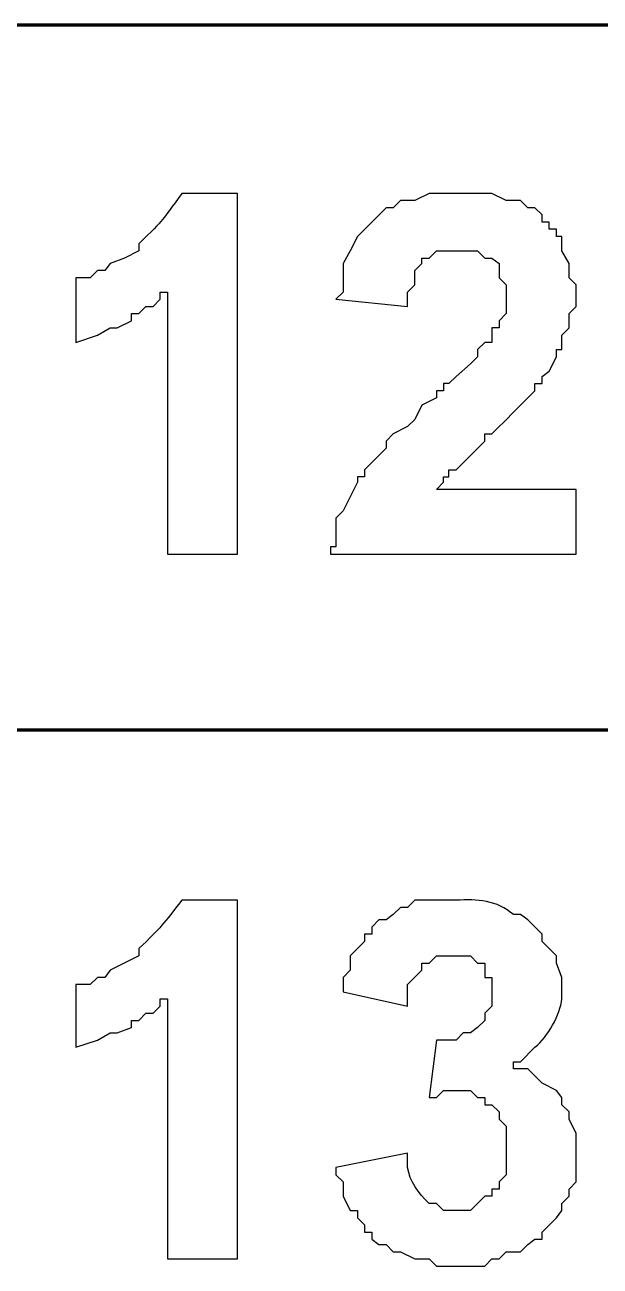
# Model space of a CAD drawing. Header units: millimetres. Extents: x -109 to -14.2, y -107.5 to -24.7.
# Drawn here: x -77.912 to -75.84, y -83.276 to -78.81 of the extents above; entities that cross this region are included whole.
import ezdxf

# ---------------------------------------------------------------- set-up
doc = ezdxf.new("R2010")
doc.units = ezdxf.units.MM
doc.header["$MEASUREMENT"] = 0
doc.layers.add('layer 1', color=7, linetype='Continuous')

msp = doc.modelspace()

# ---------------------------------------------------------------- linework, layer by layer
at = {"layer": 'layer 1', "color": 0, "lineweight": 80}
for points in [[(-80.6507, -78.8101), (-80.6507, -78.8101), (-72.0095, -78.8101), (-72.0095, -78.8101)], [(-80.6507, -81.3464), (-80.6507, -81.3464), (-72.0095, -81.3464), (-72.0095, -81.3464)]]:
    msp.add_open_spline(points, degree=3, dxfattribs=at)
at = {"layer": 'layer 1', "color": 0}
for points, knots in [([(-77.1465, -80.7139), (-77.1465, -80.7139), (-77.3982, -80.7139), (-77.3982, -80.7139), (-77.3982, -80.7139), (-77.3982, -80.7139), (-77.3982, -79.7717), (-77.3982, -79.7717), (-77.3982, -79.7717), (-77.3982, -79.7717), (-77.424, -79.7717), (-77.424, -79.7717), (-77.424, -79.7717), (-77.424, -79.7717), (-77.424, -79.7975), (-77.424, -79.7975), (-77.424, -79.7975), (-77.424, -79.7975), (-77.4498, -79.8233), (-77.4498, -79.8233), (-77.4498, -79.8233), (-77.4498, -79.8233), (-77.4756, -79.8233), (-77.4756, -79.8233), (-77.4756, -79.8233), (-77.4756, -79.8233), (-77.5014, -79.8492), (-77.5014, -79.8492), (-77.5014, -79.8492), (-77.5014, -79.8492), (-77.5272, -79.8492), (-77.5272, -79.8492), (-77.5272, -79.8492), (-77.5272, -79.8492), (-77.5272, -79.875), (-77.5272, -79.875), (-77.5272, -79.875), (-77.5272, -79.875), (-77.5789, -79.9008), (-77.5789, -79.9008), (-77.5789, -79.9008), (-77.5789, -79.9008), (-77.6047, -79.9008), (-77.6047, -79.9008), (-77.6047, -79.9008), (-77.6047, -79.9008), (-77.6498, -79.9266), (-77.6498, -79.9266), (-77.6498, -79.9266), (-77.6498, -79.9266), (-77.7273, -79.9524), (-77.7273, -79.9524), (-77.7273, -79.9524), (-77.7273, -79.9524), (-77.7273, -79.7201), (-77.7273, -79.7201), (-77.7273, -79.7201), (-77.7273, -79.7201), (-77.6757, -79.7201), (-77.6757, -79.7201), (-77.6757, -79.7201), (-77.6757, -79.7201), (-77.6498, -79.6943), (-77.6498, -79.6943), (-77.6498, -79.6943), (-77.6498, -79.6943), (-77.624, -79.6943), (-77.624, -79.6943), (-77.624, -79.6943), (-77.624, -79.6943), (-77.6047, -79.6685), (-77.6047, -79.6685), (-77.6047, -79.6685), (-77.6047, -79.6685), (-77.553, -79.6491), (-77.553, -79.6491), (-77.553, -79.6491), (-77.553, -79.6491), (-77.5014, -79.6233), (-77.5014, -79.6233), (-77.5014, -79.6233), (-77.5014, -79.6233), (-77.5014, -79.5975), (-77.5014, -79.5975), (-77.5014, -79.5975), (-77.4032, -79.5037), (-77.4222, -79.5193), (-77.3465, -79.4168), (-77.3465, -79.4168), (-77.3465, -79.4168), (-77.1465, -79.4168), (-77.1465, -79.4168), (-77.1465, -79.4168), (-77.1465, -79.4168), (-77.1465, -80.7139), (-77.1465, -80.7139)], [0, 0, 0, 0, 0.04, 0.04, 0.04, 0.04, 0.08, 0.08, 0.08, 0.08, 0.12, 0.12, 0.12, 0.12, 0.16, 0.16, 0.16, 0.16, 0.2, 0.2, 0.2, 0.2, 0.24, 0.24, 0.24, 0.24, 0.28, 0.28, 0.28, 0.28, 0.32, 0.32, 0.32, 0.32, 0.36, 0.36, 0.36, 0.36, 0.4, 0.4, 0.4, 0.4, 0.44, 0.44, 0.44, 0.44, 0.48, 0.48, 0.48, 0.48, 0.52, 0.52, 0.52, 0.52, 0.56, 0.56, 0.56, 0.56, 0.6, 0.6, 0.6, 0.6, 0.64, 0.64, 0.64, 0.64, 0.68, 0.68, 0.68, 0.68, 0.72, 0.72, 0.72, 0.72, 0.76, 0.76, 0.76, 0.76, 0.8, 0.8, 0.8, 0.8, 0.84, 0.84, 0.84, 0.84, 0.88, 0.88, 0.88, 0.88, 0.92, 0.92, 0.92, 0.92, 1, 1, 1, 1]), ([(-75.9268, -80.4816), (-75.9268, -80.4816), (-75.9268, -80.7139), (-75.9268, -80.7139), (-75.9268, -80.7139), (-75.9268, -80.7139), (-76.8109, -80.7139), (-76.8109, -80.7139), (-76.8109, -80.7139), (-76.8109, -80.7139), (-76.8109, -80.6881), (-76.8109, -80.6881), (-76.8109, -80.6881), (-76.8109, -80.6881), (-76.7915, -80.6881), (-76.7915, -80.6881), (-76.7915, -80.6881), (-76.7915, -80.6881), (-76.7915, -80.5849), (-76.7915, -80.5849), (-76.7915, -80.5849), (-76.7915, -80.5849), (-76.7657, -80.559), (-76.7657, -80.559), (-76.7657, -80.559), (-76.7657, -80.559), (-76.7141, -80.4558), (-76.7141, -80.4558), (-76.7141, -80.4558), (-76.7141, -80.4558), (-76.7141, -80.4364), (-76.7141, -80.4364), (-76.7141, -80.4364), (-76.7141, -80.4364), (-76.6883, -80.4364), (-76.6883, -80.4364), (-76.6883, -80.4364), (-76.6883, -80.4364), (-76.6883, -80.4106), (-76.6883, -80.4106), (-76.6883, -80.4106), (-76.6883, -80.4106), (-76.6108, -80.3332), (-76.6108, -80.3332), (-76.6108, -80.3332), (-76.6108, -80.3332), (-76.6108, -80.3074), (-76.6108, -80.3074), (-76.6108, -80.3074), (-76.6108, -80.3074), (-76.585, -80.2815), (-76.585, -80.2815), (-76.585, -80.2815), (-76.585, -80.2815), (-76.5334, -80.2557), (-76.5334, -80.2557), (-76.5334, -80.2557), (-76.5334, -80.2557), (-76.5076, -80.2299), (-76.5076, -80.2299), (-76.5076, -80.2299), (-76.5076, -80.2299), (-76.4818, -80.1783), (-76.4818, -80.1783), (-76.4818, -80.1783), (-76.4818, -80.1783), (-76.4301, -80.1525), (-76.4301, -80.1525), (-76.4301, -80.1525), (-76.4301, -80.1525), (-76.4301, -80.1266), (-76.4301, -80.1266), (-76.4301, -80.1266), (-76.4301, -80.1266), (-76.4043, -80.1266), (-76.4043, -80.1266), (-76.4043, -80.1266), (-76.4043, -80.1266), (-76.4043, -80.1009), (-76.4043, -80.1009), (-76.4043, -80.1009), (-76.4043, -80.1009), (-76.385, -80.1009), (-76.385, -80.1009), (-76.385, -80.1009), (-76.385, -80.1009), (-76.3592, -80.075), (-76.3592, -80.075), (-76.3592, -80.075), (-76.3592, -80.075), (-76.3075, -80.0298), (-76.3075, -80.0298), (-76.3075, -80.0298), (-76.3075, -80.0298), (-76.2817, -80.0041), (-76.2817, -80.0041), (-76.2817, -80.0041), (-76.2817, -80.0041), (-76.2817, -79.9782), (-76.2817, -79.9782), (-76.2817, -79.9782), (-76.2817, -79.9782), (-76.2559, -79.9524), (-76.2559, -79.9524), (-76.2559, -79.9524), (-76.2559, -79.9524), (-76.2301, -79.9524), (-76.2301, -79.9524), (-76.2301, -79.9524), (-76.2301, -79.9524), (-76.2301, -79.9008), (-76.2301, -79.9008), (-76.2301, -79.9008), (-76.2301, -79.9008), (-76.2043, -79.9008), (-76.2043, -79.9008), (-76.2043, -79.9008), (-76.2043, -79.9008), (-76.2043, -79.875), (-76.2043, -79.875), (-76.2043, -79.875), (-76.2043, -79.875), (-76.1785, -79.8492), (-76.1785, -79.8492), (-76.1785, -79.8492), (-76.1785, -79.8492), (-76.1785, -79.7459), (-76.1785, -79.7459), (-76.1785, -79.7459), (-76.1785, -79.7459), (-76.2043, -79.7201), (-76.2043, -79.7201), (-76.2043, -79.7201), (-76.2043, -79.7201), (-76.2043, -79.6685), (-76.2043, -79.6685), (-76.2043, -79.6685), (-76.2043, -79.6685), (-76.2301, -79.6491), (-76.2301, -79.6491), (-76.2301, -79.6491), (-76.2301, -79.6491), (-76.2559, -79.6491), (-76.2559, -79.6491), (-76.2559, -79.6491), (-76.2559, -79.6491), (-76.2817, -79.6233), (-76.2817, -79.6233), (-76.2817, -79.6233), (-76.2817, -79.6233), (-76.4301, -79.6233), (-76.4301, -79.6233), (-76.4301, -79.6233), (-76.4301, -79.6233), (-76.456, -79.6491), (-76.456, -79.6491), (-76.456, -79.6491), (-76.456, -79.6491), (-76.4818, -79.6491), (-76.4818, -79.6491), (-76.4818, -79.6491), (-76.4818, -79.6491), (-76.4818, -79.6685), (-76.4818, -79.6685), (-76.4818, -79.6685), (-76.4818, -79.6685), (-76.5076, -79.6943), (-76.5076, -79.6943), (-76.5076, -79.6943), (-76.5076, -79.6943), (-76.5076, -79.7459), (-76.5076, -79.7459), (-76.5076, -79.7459), (-76.5076, -79.7459), (-76.5334, -79.7717), (-76.5334, -79.7717), (-76.5334, -79.7717), (-76.5334, -79.7717), (-76.5334, -79.8233), (-76.5334, -79.8233), (-76.5334, -79.8233), (-76.5334, -79.8233), (-76.7915, -79.7975), (-76.7915, -79.7975), (-76.7915, -79.7975), (-76.7915, -79.7975), (-76.7657, -79.7717), (-76.7657, -79.7717), (-76.7657, -79.7717), (-76.7657, -79.7717), (-76.7657, -79.6685), (-76.7657, -79.6685), (-76.7657, -79.6685), (-76.7657, -79.6685), (-76.7399, -79.6233), (-76.7399, -79.6233), (-76.7399, -79.6233), (-76.7399, -79.6233), (-76.7141, -79.5717), (-76.7141, -79.5717), (-76.7141, -79.5717), (-76.7141, -79.5717), (-76.6108, -79.4684), (-76.6108, -79.4684), (-76.6108, -79.4684), (-76.6108, -79.4684), (-76.585, -79.4684), (-76.585, -79.4684), (-76.585, -79.4684), (-76.585, -79.4684), (-76.5592, -79.4426), (-76.5592, -79.4426), (-76.5592, -79.4426), (-76.5592, -79.4426), (-76.5076, -79.4426), (-76.5076, -79.4426), (-76.5076, -79.4426), (-76.5076, -79.4426), (-76.456, -79.4168), (-76.456, -79.4168), (-76.456, -79.4168), (-76.456, -79.4168), (-76.2301, -79.4168), (-76.2301, -79.4168), (-76.2301, -79.4168), (-76.2301, -79.4168), (-76.1785, -79.4426), (-76.1785, -79.4426), (-76.1785, -79.4426), (-76.1785, -79.4426), (-76.1268, -79.4426), (-76.1268, -79.4426), (-76.1268, -79.4426), (-76.1268, -79.4426), (-76.101, -79.4684), (-76.101, -79.4684), (-76.101, -79.4684), (-76.101, -79.4684), (-76.0752, -79.4684), (-76.0752, -79.4684), (-76.0752, -79.4684), (-76.0752, -79.4684), (-76.0494, -79.4942), (-76.0494, -79.4942), (-76.0494, -79.4942), (-76.0494, -79.4942), (-76.0494, -79.52), (-76.0494, -79.52), (-76.0494, -79.52), (-76.0494, -79.52), (-76.0236, -79.52), (-76.0236, -79.52), (-76.0236, -79.52), (-76.0236, -79.52), (-76.0236, -79.5458), (-76.0236, -79.5458), (-76.0236, -79.5458), (-76.0236, -79.5458), (-75.9977, -79.5458), (-75.9977, -79.5458), (-75.9977, -79.5458), (-75.9977, -79.5458), (-75.9977, -79.5717), (-75.9977, -79.5717), (-75.9977, -79.5717), (-75.9977, -79.5717), (-75.9784, -79.5717), (-75.9784, -79.5717), (-75.9784, -79.5717), (-75.9784, -79.5717), (-75.9784, -79.6233), (-75.9784, -79.6233), (-75.9784, -79.6233), (-75.9784, -79.6233), (-75.9526, -79.6685), (-75.9526, -79.6685), (-75.9526, -79.6685), (-75.9526, -79.6685), (-75.9526, -79.7201), (-75.9526, -79.7201), (-75.9526, -79.7201), (-75.9526, -79.7201), (-75.9268, -79.7459), (-75.9268, -79.7459), (-75.9268, -79.7459), (-75.9268, -79.7459), (-75.9268, -79.8233), (-75.9268, -79.8233), (-75.9268, -79.8233), (-75.9268, -79.8233), (-75.9526, -79.8492), (-75.9526, -79.8492), (-75.9526, -79.8492), (-75.9526, -79.8492), (-75.9526, -79.9008), (-75.9526, -79.9008), (-75.9526, -79.9008), (-75.9526, -79.9008), (-75.9784, -79.9266), (-75.9784, -79.9266), (-75.9784, -79.9266), (-75.9784, -79.9266), (-75.9784, -79.9782), (-75.9784, -79.9782), (-75.9784, -79.9782), (-75.9784, -79.9782), (-75.9977, -79.9782), (-75.9977, -79.9782), (-75.9977, -79.9782), (-75.9977, -79.9782), (-75.9977, -80.0041), (-75.9977, -80.0041), (-75.9977, -80.0041), (-75.9977, -80.0041), (-76.0236, -80.0557), (-76.0236, -80.0557), (-76.0236, -80.0557), (-76.0236, -80.0557), (-76.0494, -80.075), (-76.0494, -80.075), (-76.0494, -80.075), (-76.0494, -80.075), (-76.0494, -80.1009), (-76.0494, -80.1009), (-76.0494, -80.1009), (-76.0494, -80.1009), (-76.0752, -80.1009), (-76.0752, -80.1009), (-76.0752, -80.1009), (-76.0752, -80.1009), (-76.0752, -80.1266), (-76.0752, -80.1266), (-76.0752, -80.1266), (-76.1268, -80.1783), (-76.1785, -80.2299), (-76.2301, -80.2815), (-76.2301, -80.2815), (-76.2301, -80.2815), (-76.2559, -80.2815), (-76.2559, -80.2815), (-76.2559, -80.2815), (-76.2559, -80.2815), (-76.2559, -80.3074), (-76.2559, -80.3074), (-76.2559, -80.3074), (-76.2559, -80.3074), (-76.3592, -80.4106), (-76.3592, -80.4106), (-76.3592, -80.4106), (-76.3592, -80.4106), (-76.385, -80.4106), (-76.385, -80.4106), (-76.385, -80.4106), (-76.385, -80.4106), (-76.385, -80.4364), (-76.385, -80.4364), (-76.385, -80.4364), (-76.385, -80.4364), (-76.4043, -80.4364), (-76.4043, -80.4364), (-76.4043, -80.4364), (-76.4043, -80.4364), (-76.4043, -80.4558), (-76.4043, -80.4558), (-76.4043, -80.4558), (-76.4043, -80.4558), (-76.4301, -80.4816), (-76.4301, -80.4816), (-76.4301, -80.4816), (-76.4301, -80.4816), (-75.9268, -80.4816), (-75.9268, -80.4816)], [0, 0, 0, 0, 0.010638, 0.010638, 0.010638, 0.010638, 0.021277, 0.021277, 0.021277, 0.021277, 0.031915, 0.031915, 0.031915, 0.031915, 0.042553, 0.042553, 0.042553, 0.042553, 0.053191, 0.053191, 0.053191, 0.053191, 0.06383, 0.06383, 0.06383, 0.06383, 0.074468, 0.074468, 0.074468, 0.074468, 0.085106, 0.085106, 0.085106, 0.085106, 0.095745, 0.095745, 0.095745, 0.095745, 0.106383, 0.106383, 0.106383, 0.106383, 0.117021, 0.117021, 0.117021, 0.117021, 0.12766, 0.12766, 0.12766, 0.12766, 0.138298, 0.138298, 0.138298, 0.138298, 0.148936, 0.148936, 0.148936, 0.148936, 0.159574, 0.159574, 0.159574, 0.159574, 0.170213, 0.170213, 0.170213, 0.170213, 0.180851, 0.180851, 0.180851, 0.180851, 0.191489, 0.191489, 0.191489, 0.191489, 0.202128, 0.202128, 0.202128, 0.202128, 0.212766, 0.212766, 0.212766, 0.212766, 0.223404, 0.223404, 0.223404, 0.223404, 0.234043, 0.234043, 0.234043, 0.234043, 0.244681, 0.244681, 0.244681, 0.244681, 0.255319, 0.255319, 0.255319, 0.255319, 0.265957, 0.265957, 0.265957, 0.265957, 0.276596, 0.276596, 0.276596, 0.276596, 0.287234, 0.287234, 0.287234, 0.287234, 0.297872, 0.297872, 0.297872, 0.297872, 0.308511, 0.308511, 0.308511, 0.308511, 0.319149, 0.319149, 0.319149, 0.319149, 0.329787, 0.329787, 0.329787, 0.329787, 0.340426, 0.340426, 0.340426, 0.340426, 0.351064, 0.351064, 0.351064, 0.351064, 0.361702, 0.361702, 0.361702, 0.361702, 0.37234, 0.37234, 0.37234, 0.37234, 0.382979, 0.382979, 0.382979, 0.382979, 0.393617, 0.393617, 0.393617, 0.393617, 0.404255, 0.404255, 0.404255, 0.404255, 0.414894, 0.414894, 0.414894, 0.414894, 0.425532, 0.425532, 0.425532, 0.425532, 0.43617, 0.43617, 0.43617, 0.43617, 0.446809, 0.446809, 0.446809, 0.446809, 0.457447, 0.457447, 0.457447, 0.457447, 0.468085, 0.468085, 0.468085, 0.468085, 0.478723, 0.478723, 0.478723, 0.478723, 0.489362, 0.489362, 0.489362, 0.489362, 0.5, 0.5, 0.5, 0.5, 0.510638, 0.510638, 0.510638, 0.510638, 0.521277, 0.521277, 0.521277, 0.521277, 0.531915, 0.531915, 0.531915, 0.531915, 0.542553, 0.542553, 0.542553, 0.542553, 0.553191, 0.553191, 0.553191, 0.553191, 0.56383, 0.56383, 0.56383, 0.56383, 0.574468, 0.574468, 0.574468, 0.574468, 0.585106, 0.585106, 0.585106, 0.585106, 0.595745, 0.595745, 0.595745, 0.595745, 0.606383, 0.606383, 0.606383, 0.606383, 0.617021, 0.617021, 0.617021, 0.617021, 0.62766, 0.62766, 0.62766, 0.62766, 0.638298, 0.638298, 0.638298, 0.638298, 0.648936, 0.648936, 0.648936, 0.648936, 0.659574, 0.659574, 0.659574, 0.659574, 0.670213, 0.670213, 0.670213, 0.670213, 0.680851, 0.680851, 0.680851, 0.680851, 0.691489, 0.691489, 0.691489, 0.691489, 0.702128, 0.702128, 0.702128, 0.702128, 0.712766, 0.712766, 0.712766, 0.712766, 0.723404, 0.723404, 0.723404, 0.723404, 0.734043, 0.734043, 0.734043, 0.734043, 0.744681, 0.744681, 0.744681, 0.744681, 0.755319, 0.755319, 0.755319, 0.755319, 0.765957, 0.765957, 0.765957, 0.765957, 0.776596, 0.776596, 0.776596, 0.776596, 0.787234, 0.787234, 0.787234, 0.787234, 0.797872, 0.797872, 0.797872, 0.797872, 0.808511, 0.808511, 0.808511, 0.808511, 0.819149, 0.819149, 0.819149, 0.819149, 0.829787, 0.829787, 0.829787, 0.829787, 0.840426, 0.840426, 0.840426, 0.840426, 0.851064, 0.851064, 0.851064, 0.851064, 0.861702, 0.861702, 0.861702, 0.861702, 0.87234, 0.87234, 0.87234, 0.87234, 0.882979, 0.882979, 0.882979, 0.882979, 0.893617, 0.893617, 0.893617, 0.893617, 0.904255, 0.904255, 0.904255, 0.904255, 0.914894, 0.914894, 0.914894, 0.914894, 0.925532, 0.925532, 0.925532, 0.925532, 0.93617, 0.93617, 0.93617, 0.93617, 0.946809, 0.946809, 0.946809, 0.946809, 0.957447, 0.957447, 0.957447, 0.957447, 0.968085, 0.968085, 0.968085, 0.968085, 0.978723, 0.978723, 0.978723, 0.978723, 1, 1, 1, 1]), ([(-77.1465, -83.2501), (-77.1465, -83.2501), (-77.3982, -83.2501), (-77.3982, -83.2501), (-77.3982, -83.2501), (-77.3982, -83.2501), (-77.3982, -82.3144), (-77.3982, -82.3144), (-77.3982, -82.3144), (-77.3982, -82.3144), (-77.424, -82.3144), (-77.424, -82.3144), (-77.424, -82.3144), (-77.424, -82.3144), (-77.424, -82.3402), (-77.424, -82.3402), (-77.424, -82.3402), (-77.424, -82.3402), (-77.4498, -82.366), (-77.4498, -82.366), (-77.4498, -82.366), (-77.4498, -82.366), (-77.4756, -82.366), (-77.4756, -82.366), (-77.4756, -82.366), (-77.4756, -82.366), (-77.5014, -82.3918), (-77.5014, -82.3918), (-77.5014, -82.3918), (-77.5014, -82.3918), (-77.5272, -82.3918), (-77.5272, -82.3918), (-77.5272, -82.3918), (-77.5272, -82.3918), (-77.5272, -82.4176), (-77.5272, -82.4176), (-77.5272, -82.4176), (-77.5272, -82.4176), (-77.5789, -82.437), (-77.5789, -82.437), (-77.5789, -82.437), (-77.5789, -82.437), (-77.6047, -82.437), (-77.6047, -82.437), (-77.6047, -82.437), (-77.6047, -82.437), (-77.6498, -82.4628), (-77.6498, -82.4628), (-77.6498, -82.4628), (-77.6498, -82.4628), (-77.7273, -82.4886), (-77.7273, -82.4886), (-77.7273, -82.4886), (-77.7273, -82.4886), (-77.7273, -82.2628), (-77.7273, -82.2628), (-77.7273, -82.2628), (-77.7273, -82.2628), (-77.6757, -82.2628), (-77.6757, -82.2628), (-77.6757, -82.2628), (-77.6757, -82.2628), (-77.6498, -82.2369), (-77.6498, -82.2369), (-77.6498, -82.2369), (-77.6498, -82.2369), (-77.624, -82.2369), (-77.624, -82.2369), (-77.624, -82.2369), (-77.624, -82.2369), (-77.6047, -82.2111), (-77.6047, -82.2111), (-77.6047, -82.2111), (-77.6047, -82.2111), (-77.5014, -82.1595), (-77.5014, -82.1595), (-77.5014, -82.1595), (-77.5014, -82.1595), (-77.5014, -82.1337), (-77.5014, -82.1337), (-77.5014, -82.1337), (-77.4191, -82.0557), (-77.4139, -82.0455), (-77.3465, -81.9595), (-77.3465, -81.9595), (-77.3465, -81.9595), (-77.1465, -81.9595), (-77.1465, -81.9595), (-77.1465, -81.9595), (-77.1465, -81.9595), (-77.1465, -83.2501), (-77.1465, -83.2501)], [0, 0, 0, 0, 0.041667, 0.041667, 0.041667, 0.041667, 0.083333, 0.083333, 0.083333, 0.083333, 0.125, 0.125, 0.125, 0.125, 0.166667, 0.166667, 0.166667, 0.166667, 0.208333, 0.208333, 0.208333, 0.208333, 0.25, 0.25, 0.25, 0.25, 0.291667, 0.291667, 0.291667, 0.291667, 0.333333, 0.333333, 0.333333, 0.333333, 0.375, 0.375, 0.375, 0.375, 0.416667, 0.416667, 0.416667, 0.416667, 0.458333, 0.458333, 0.458333, 0.458333, 0.5, 0.5, 0.5, 0.5, 0.541667, 0.541667, 0.541667, 0.541667, 0.583333, 0.583333, 0.583333, 0.583333, 0.625, 0.625, 0.625, 0.625, 0.666667, 0.666667, 0.666667, 0.666667, 0.708333, 0.708333, 0.708333, 0.708333, 0.75, 0.75, 0.75, 0.75, 0.791667, 0.791667, 0.791667, 0.791667, 0.833333, 0.833333, 0.833333, 0.833333, 0.875, 0.875, 0.875, 0.875, 0.916667, 0.916667, 0.916667, 0.916667, 1, 1, 1, 1]), ([(-76.7915, -82.921), (-76.7915, -82.921), (-76.5334, -82.8694), (-76.5334, -82.8694), (-76.5334, -82.8694), (-76.5334, -82.8694), (-76.5334, -82.921), (-76.5334, -82.921), (-76.5334, -82.921), (-76.526, -82.9699), (-76.4961, -83.0147), (-76.456, -83.0501), (-76.456, -83.0501), (-76.456, -83.0501), (-76.4301, -83.0501), (-76.4301, -83.0501), (-76.4301, -83.0501), (-76.4301, -83.0501), (-76.4043, -83.0759), (-76.4043, -83.0759), (-76.4043, -83.0759), (-76.4043, -83.0759), (-76.3075, -83.0759), (-76.3075, -83.0759), (-76.3075, -83.0759), (-76.3075, -83.0759), (-76.2559, -83.0243), (-76.2559, -83.0243), (-76.2559, -83.0243), (-76.2559, -83.0243), (-76.2301, -83.0243), (-76.2301, -83.0243), (-76.2301, -83.0243), (-76.2301, -83.0243), (-76.2301, -82.9985), (-76.2301, -82.9985), (-76.2301, -82.9985), (-76.2301, -82.9985), (-76.2043, -82.9985), (-76.2043, -82.9985), (-76.2043, -82.9985), (-76.2043, -82.9985), (-76.2043, -82.9726), (-76.2043, -82.9726), (-76.2043, -82.9726), (-76.2043, -82.9726), (-76.1785, -82.9468), (-76.1785, -82.9468), (-76.1785, -82.9468), (-76.1785, -82.9468), (-76.1785, -82.7726), (-76.1785, -82.7726), (-76.1785, -82.7726), (-76.1785, -82.7726), (-76.2043, -82.7468), (-76.2043, -82.7468), (-76.2043, -82.7468), (-76.2043, -82.7468), (-76.2043, -82.7209), (-76.2043, -82.7209), (-76.2043, -82.7209), (-76.2043, -82.7209), (-76.2301, -82.6952), (-76.2301, -82.6952), (-76.2301, -82.6952), (-76.2301, -82.6952), (-76.2559, -82.6952), (-76.2559, -82.6952), (-76.2559, -82.6952), (-76.2559, -82.6952), (-76.2559, -82.6693), (-76.2559, -82.6693), (-76.2559, -82.6693), (-76.2559, -82.6693), (-76.2817, -82.6693), (-76.2817, -82.6693), (-76.2817, -82.6693), (-76.2817, -82.6693), (-76.3075, -82.6435), (-76.3075, -82.6435), (-76.3075, -82.6435), (-76.3075, -82.6435), (-76.4043, -82.6435), (-76.4043, -82.6435), (-76.4043, -82.6435), (-76.4043, -82.6435), (-76.4301, -82.6693), (-76.4301, -82.6693), (-76.4301, -82.6693), (-76.4301, -82.6693), (-76.456, -82.6693), (-76.456, -82.6693), (-76.456, -82.6693), (-76.456, -82.6693), (-76.4301, -82.4628), (-76.4301, -82.4628), (-76.4301, -82.4628), (-76.4301, -82.4628), (-76.3592, -82.4628), (-76.3592, -82.4628), (-76.3592, -82.4628), (-76.3592, -82.4628), (-76.3333, -82.437), (-76.3333, -82.437), (-76.3333, -82.437), (-76.3333, -82.437), (-76.3075, -82.437), (-76.3075, -82.437), (-76.3075, -82.437), (-76.3075, -82.437), (-76.2817, -82.4176), (-76.2817, -82.4176), (-76.2817, -82.4176), (-76.2817, -82.4176), (-76.2559, -82.3918), (-76.2559, -82.3918), (-76.2559, -82.3918), (-76.2559, -82.3918), (-76.2559, -82.366), (-76.2559, -82.366), (-76.2559, -82.366), (-76.2559, -82.366), (-76.2301, -82.3402), (-76.2301, -82.3402), (-76.2301, -82.3402), (-76.2301, -82.3402), (-76.2301, -82.2369), (-76.2301, -82.2369), (-76.2301, -82.2369), (-76.2301, -82.2369), (-76.2559, -82.2369), (-76.2559, -82.2369), (-76.2559, -82.2369), (-76.2559, -82.2369), (-76.2559, -82.1853), (-76.2559, -82.1853), (-76.2559, -82.1853), (-76.2559, -82.1853), (-76.2817, -82.1853), (-76.2817, -82.1853), (-76.2817, -82.1853), (-76.2817, -82.1853), (-76.3075, -82.1595), (-76.3075, -82.1595), (-76.3075, -82.1595), (-76.3075, -82.1595), (-76.4301, -82.1595), (-76.4301, -82.1595), (-76.4301, -82.1595), (-76.4301, -82.1595), (-76.456, -82.1853), (-76.456, -82.1853), (-76.456, -82.1853), (-76.456, -82.1853), (-76.4818, -82.1853), (-76.4818, -82.1853), (-76.4818, -82.1853), (-76.4818, -82.1853), (-76.4818, -82.2111), (-76.4818, -82.2111), (-76.4818, -82.2111), (-76.4818, -82.2111), (-76.5334, -82.2628), (-76.5334, -82.2628), (-76.5334, -82.2628), (-76.5334, -82.2628), (-76.5334, -82.3402), (-76.5334, -82.3402), (-76.5334, -82.3402), (-76.5334, -82.3402), (-76.7657, -82.2886), (-76.7657, -82.2886), (-76.7657, -82.2886), (-76.7657, -82.2886), (-76.7657, -82.2369), (-76.7657, -82.2369), (-76.7657, -82.2369), (-76.7657, -82.2369), (-76.7399, -82.2111), (-76.7399, -82.2111), (-76.7399, -82.2111), (-76.7399, -82.2111), (-76.7399, -82.1595), (-76.7399, -82.1595), (-76.7399, -82.1595), (-76.7399, -82.1595), (-76.6883, -82.1079), (-76.6883, -82.1079), (-76.6883, -82.1079), (-76.6883, -82.1079), (-76.6883, -82.0821), (-76.6883, -82.0821), (-76.6883, -82.0821), (-76.6883, -82.0821), (-76.6625, -82.0821), (-76.6625, -82.0821), (-76.6625, -82.0821), (-76.6625, -82.0821), (-76.6625, -82.0563), (-76.6625, -82.0563), (-76.6625, -82.0563), (-76.6625, -82.0563), (-76.6366, -82.0304), (-76.6366, -82.0304), (-76.6366, -82.0304), (-76.6366, -82.0304), (-76.6108, -82.0304), (-76.6108, -82.0304), (-76.6108, -82.0304), (-76.6108, -82.0304), (-76.585, -82.0111), (-76.585, -82.0111), (-76.585, -82.0111), (-76.585, -82.0111), (-76.5592, -81.9853), (-76.5592, -81.9853), (-76.5592, -81.9853), (-76.5592, -81.9853), (-76.5334, -81.9853), (-76.5334, -81.9853), (-76.5334, -81.9853), (-76.5334, -81.9853), (-76.5076, -81.9595), (-76.5076, -81.9595), (-76.5076, -81.9595), (-76.5076, -81.9595), (-76.3592, -81.9595), (-76.3592, -81.9595), (-76.3592, -81.9595), (-76.282, -81.9552), (-76.2119, -81.9589), (-76.1526, -82.0111), (-76.1526, -82.0111), (-76.1526, -82.0111), (-76.1268, -82.0111), (-76.1268, -82.0111), (-76.1268, -82.0111), (-76.1268, -82.0111), (-76.101, -82.0304), (-76.101, -82.0304), (-76.101, -82.0304), (-76.101, -82.0304), (-76.0494, -82.0821), (-76.0494, -82.0821), (-76.0494, -82.0821), (-76.0494, -82.0821), (-76.0494, -82.1079), (-76.0494, -82.1079), (-76.0494, -82.1079), (-76.0494, -82.1079), (-75.9977, -82.1595), (-75.9977, -82.1595), (-75.9977, -82.1595), (-75.9977, -82.1595), (-75.9977, -82.1853), (-75.9977, -82.1853), (-75.9977, -82.1853), (-75.9977, -82.1853), (-75.9784, -82.2369), (-75.9784, -82.2369), (-75.9784, -82.2369), (-75.9784, -82.2369), (-75.9784, -82.3144), (-75.9784, -82.3144), (-75.9784, -82.3144), (-75.9837, -82.3706), (-76.0289, -82.451), (-76.0752, -82.4886), (-76.0752, -82.4886), (-76.0752, -82.4886), (-76.1268, -82.5403), (-76.1268, -82.5403), (-76.1268, -82.5403), (-76.1268, -82.5403), (-76.1526, -82.5403), (-76.1526, -82.5403), (-76.1526, -82.5403), (-76.1526, -82.5403), (-76.1526, -82.5661), (-76.1526, -82.5661), (-76.1526, -82.5661), (-76.1526, -82.5661), (-76.101, -82.5661), (-76.101, -82.5661), (-76.101, -82.5661), (-76.101, -82.5661), (-76.0494, -82.6177), (-76.0494, -82.6177), (-76.0494, -82.6177), (-76.0494, -82.6177), (-75.9977, -82.6435), (-75.9977, -82.6435), (-75.9977, -82.6435), (-75.9977, -82.6435), (-75.9784, -82.6693), (-75.9784, -82.6693), (-75.9784, -82.6693), (-75.9784, -82.6693), (-75.9784, -82.6952), (-75.9784, -82.6952), (-75.9784, -82.6952), (-75.9784, -82.6952), (-75.9526, -82.7209), (-75.9526, -82.7209), (-75.9526, -82.7209), (-75.9526, -82.7209), (-75.9526, -82.7468), (-75.9526, -82.7468), (-75.9526, -82.7468), (-75.9526, -82.7468), (-75.9268, -82.7984), (-75.9268, -82.7984), (-75.9268, -82.7984), (-75.9268, -82.7984), (-75.9268, -82.9726), (-75.9268, -82.9726), (-75.9268, -82.9726), (-75.9268, -82.9726), (-75.9526, -82.9985), (-75.9526, -82.9985), (-75.9526, -82.9985), (-75.9526, -82.9985), (-75.9526, -83.0243), (-75.9526, -83.0243), (-75.9526, -83.0243), (-75.9526, -83.0243), (-75.9784, -83.0501), (-75.9784, -83.0501), (-75.9784, -83.0501), (-75.9784, -83.0501), (-75.9784, -83.0759), (-75.9784, -83.0759), (-75.9784, -83.0759), (-75.9784, -83.0759), (-75.9977, -83.1017), (-75.9977, -83.1017), (-75.9977, -83.1017), (-75.9977, -83.1017), (-76.0494, -83.1533), (-76.0494, -83.1533), (-76.0494, -83.1533), (-76.0494, -83.1533), (-76.0494, -83.1792), (-76.0494, -83.1792), (-76.0494, -83.1792), (-76.0494, -83.1792), (-76.0752, -83.1792), (-76.0752, -83.1792), (-76.0752, -83.1792), (-76.0752, -83.1792), (-76.101, -83.1985), (-76.101, -83.1985), (-76.101, -83.1985), (-76.101, -83.1985), (-76.1268, -83.2243), (-76.1268, -83.2243), (-76.1268, -83.2243), (-76.1268, -83.2243), (-76.1785, -83.2243), (-76.1785, -83.2243), (-76.1785, -83.2243), (-76.1785, -83.2243), (-76.2043, -83.2501), (-76.2043, -83.2501), (-76.2043, -83.2501), (-76.2043, -83.2501), (-76.2301, -83.2501), (-76.2301, -83.2501), (-76.2301, -83.2501), (-76.2301, -83.2501), (-76.2559, -83.276), (-76.2559, -83.276), (-76.2559, -83.276), (-76.2559, -83.276), (-76.4301, -83.276), (-76.4301, -83.276), (-76.4301, -83.276), (-76.4301, -83.276), (-76.456, -83.2501), (-76.456, -83.2501), (-76.456, -83.2501), (-76.456, -83.2501), (-76.5076, -83.2501), (-76.5076, -83.2501), (-76.5076, -83.2501), (-76.5076, -83.2501), (-76.5592, -83.2243), (-76.5592, -83.2243), (-76.5592, -83.2243), (-76.5592, -83.2243), (-76.585, -83.2243), (-76.585, -83.2243), (-76.585, -83.2243), (-76.585, -83.2243), (-76.6108, -83.1985), (-76.6108, -83.1985), (-76.6108, -83.1985), (-76.6108, -83.1985), (-76.6366, -83.1985), (-76.6366, -83.1985), (-76.6366, -83.1985), (-76.6366, -83.1985), (-76.6625, -83.1792), (-76.6625, -83.1792), (-76.6625, -83.1792), (-76.6625, -83.1792), (-76.6625, -83.1533), (-76.6625, -83.1533), (-76.6625, -83.1533), (-76.6625, -83.1533), (-76.6883, -83.1533), (-76.6883, -83.1533), (-76.6883, -83.1533), (-76.6883, -83.1533), (-76.6883, -83.1275), (-76.6883, -83.1275), (-76.6883, -83.1275), (-76.6883, -83.1275), (-76.7141, -83.1017), (-76.7141, -83.1017), (-76.7141, -83.1017), (-76.7141, -83.1017), (-76.7141, -83.0759), (-76.7141, -83.0759), (-76.7141, -83.0759), (-76.7141, -83.0759), (-76.7399, -83.0759), (-76.7399, -83.0759), (-76.7399, -83.0759), (-76.7399, -83.0759), (-76.7657, -83.0243), (-76.7657, -83.0243), (-76.7657, -83.0243), (-76.7657, -83.0243), (-76.7657, -82.9726), (-76.7657, -82.9726), (-76.7657, -82.9726), (-76.7657, -82.9726), (-76.7915, -82.9468), (-76.7915, -82.9468), (-76.7915, -82.9468), (-76.7915, -82.9468), (-76.7915, -82.921), (-76.7915, -82.921)], [0, 0, 0, 0, 0.008929, 0.008929, 0.008929, 0.008929, 0.017857, 0.017857, 0.017857, 0.017857, 0.026786, 0.026786, 0.026786, 0.026786, 0.035714, 0.035714, 0.035714, 0.035714, 0.044643, 0.044643, 0.044643, 0.044643, 0.053571, 0.053571, 0.053571, 0.053571, 0.0625, 0.0625, 0.0625, 0.0625, 0.071429, 0.071429, 0.071429, 0.071429, 0.080357, 0.080357, 0.080357, 0.080357, 0.089286, 0.089286, 0.089286, 0.089286, 0.098214, 0.098214, 0.098214, 0.098214, 0.107143, 0.107143, 0.107143, 0.107143, 0.116071, 0.116071, 0.116071, 0.116071, 0.125, 0.125, 0.125, 0.125, 0.133929, 0.133929, 0.133929, 0.133929, 0.142857, 0.142857, 0.142857, 0.142857, 0.151786, 0.151786, 0.151786, 0.151786, 0.160714, 0.160714, 0.160714, 0.160714, 0.169643, 0.169643, 0.169643, 0.169643, 0.178571, 0.178571, 0.178571, 0.178571, 0.1875, 0.1875, 0.1875, 0.1875, 0.196429, 0.196429, 0.196429, 0.196429, 0.205357, 0.205357, 0.205357, 0.205357, 0.214286, 0.214286, 0.214286, 0.214286, 0.223214, 0.223214, 0.223214, 0.223214, 0.232143, 0.232143, 0.232143, 0.232143, 0.241071, 0.241071, 0.241071, 0.241071, 0.25, 0.25, 0.25, 0.25, 0.258929, 0.258929, 0.258929, 0.258929, 0.267857, 0.267857, 0.267857, 0.267857, 0.276786, 0.276786, 0.276786, 0.276786, 0.285714, 0.285714, 0.285714, 0.285714, 0.294643, 0.294643, 0.294643, 0.294643, 0.303571, 0.303571, 0.303571, 0.303571, 0.3125, 0.3125, 0.3125, 0.3125, 0.321429, 0.321429, 0.321429, 0.321429, 0.330357, 0.330357, 0.330357, 0.330357, 0.339286, 0.339286, 0.339286, 0.339286, 0.348214, 0.348214, 0.348214, 0.348214, 0.357143, 0.357143, 0.357143, 0.357143, 0.366071, 0.366071, 0.366071, 0.366071, 0.375, 0.375, 0.375, 0.375, 0.383929, 0.383929, 0.383929, 0.383929, 0.392857, 0.392857, 0.392857, 0.392857, 0.401786, 0.401786, 0.401786, 0.401786, 0.410714, 0.410714, 0.410714, 0.410714, 0.419643, 0.419643, 0.419643, 0.419643, 0.428571, 0.428571, 0.428571, 0.428571, 0.4375, 0.4375, 0.4375, 0.4375, 0.446429, 0.446429, 0.446429, 0.446429, 0.455357, 0.455357, 0.455357, 0.455357, 0.464286, 0.464286, 0.464286, 0.464286, 0.473214, 0.473214, 0.473214, 0.473214, 0.482143, 0.482143, 0.482143, 0.482143, 0.491071, 0.491071, 0.491071, 0.491071, 0.5, 0.5, 0.5, 0.5, 0.508929, 0.508929, 0.508929, 0.508929, 0.517857, 0.517857, 0.517857, 0.517857, 0.526786, 0.526786, 0.526786, 0.526786, 0.535714, 0.535714, 0.535714, 0.535714, 0.544643, 0.544643, 0.544643, 0.544643, 0.553571, 0.553571, 0.553571, 0.553571, 0.5625, 0.5625, 0.5625, 0.5625, 0.571429, 0.571429, 0.571429, 0.571429, 0.580357, 0.580357, 0.580357, 0.580357, 0.589286, 0.589286, 0.589286, 0.589286, 0.598214, 0.598214, 0.598214, 0.598214, 0.607143, 0.607143, 0.607143, 0.607143, 0.616071, 0.616071, 0.616071, 0.616071, 0.625, 0.625, 0.625, 0.625, 0.633929, 0.633929, 0.633929, 0.633929, 0.642857, 0.642857, 0.642857, 0.642857, 0.651786, 0.651786, 0.651786, 0.651786, 0.660714, 0.660714, 0.660714, 0.660714, 0.669643, 0.669643, 0.669643, 0.669643, 0.678571, 0.678571, 0.678571, 0.678571, 0.6875, 0.6875, 0.6875, 0.6875, 0.696429, 0.696429, 0.696429, 0.696429, 0.705357, 0.705357, 0.705357, 0.705357, 0.714286, 0.714286, 0.714286, 0.714286, 0.723214, 0.723214, 0.723214, 0.723214, 0.732143, 0.732143, 0.732143, 0.732143, 0.741071, 0.741071, 0.741071, 0.741071, 0.75, 0.75, 0.75, 0.75, 0.758929, 0.758929, 0.758929, 0.758929, 0.767857, 0.767857, 0.767857, 0.767857, 0.776786, 0.776786, 0.776786, 0.776786, 0.785714, 0.785714, 0.785714, 0.785714, 0.794643, 0.794643, 0.794643, 0.794643, 0.803571, 0.803571, 0.803571, 0.803571, 0.8125, 0.8125, 0.8125, 0.8125, 0.821429, 0.821429, 0.821429, 0.821429, 0.830357, 0.830357, 0.830357, 0.830357, 0.839286, 0.839286, 0.839286, 0.839286, 0.848214, 0.848214, 0.848214, 0.848214, 0.857143, 0.857143, 0.857143, 0.857143, 0.866071, 0.866071, 0.866071, 0.866071, 0.875, 0.875, 0.875, 0.875, 0.883929, 0.883929, 0.883929, 0.883929, 0.892857, 0.892857, 0.892857, 0.892857, 0.901786, 0.901786, 0.901786, 0.901786, 0.910714, 0.910714, 0.910714, 0.910714, 0.919643, 0.919643, 0.919643, 0.919643, 0.928571, 0.928571, 0.928571, 0.928571, 0.9375, 0.9375, 0.9375, 0.9375, 0.946429, 0.946429, 0.946429, 0.946429, 0.955357, 0.955357, 0.955357, 0.955357, 0.964286, 0.964286, 0.964286, 0.964286, 0.973214, 0.973214, 0.973214, 0.973214, 0.982143, 0.982143, 0.982143, 0.982143, 1, 1, 1, 1])]:
    msp.add_open_spline(points, degree=3, knots=knots, dxfattribs=at)

doc.saveas('drawing.dxf')
